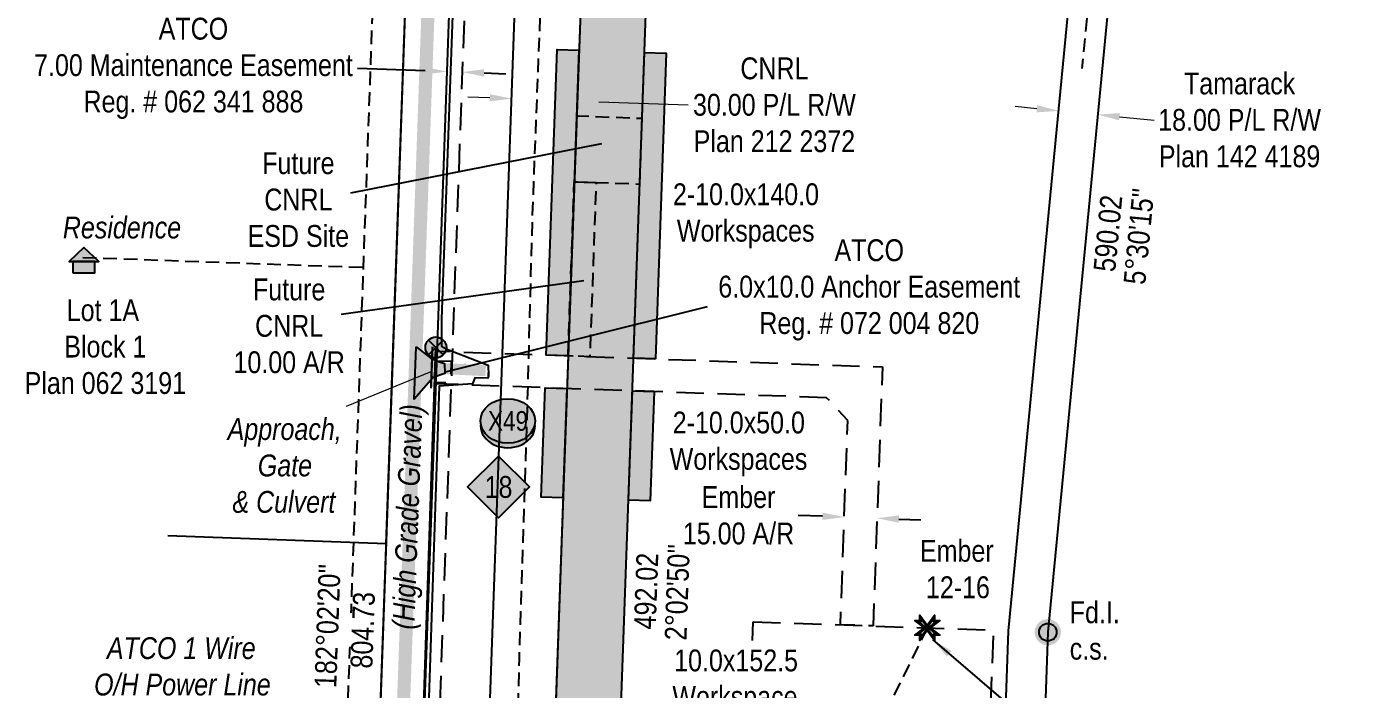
# Model space of a CAD drawing. Extents: x 338216 to 346362, y 6125251 to 6136161.
# Drawn here: x 342030 to 342641, y 6133769 to 6134073 of the extents above; entities that cross this region are included whole.
import ezdxf
from ezdxf.enums import TextEntityAlignment as Align

# ---------------------------------------------------------------- set-up
doc = ezdxf.new("R2010")
doc.units = 0
doc.header["$LTSCALE"] = 5
doc.header["$PDSIZE"] = 0.5
for name, pattern in [('foc-ACCESSROAD', [3.75, 2.5, -1.25]), ('foc-FLOWLINE', [3.75, 2.5, -1.25]), ('foc-TIELINE', [1.875, 1.25, -0.625]), ('HIDDEN2', [1.875, 1.25, -0.625]), ('POWERLINE5', [7.8, 2.4, -0.6, 0.6, -0.6, 0.6, -0.6, 2.4]), ('UG_PIPE', [1.875, 1.25, -0.625])]:
    doc.linetypes.add(name, pattern=pattern)
doc.layers.get('Defpoints').update_dxf_attribs({"color": 9})
for name, color, linetype in [('AS-FENCE', 48, 'foc-FENCE'), ('AS-PIPE-UG', 44, 'UG_PIPE'), ('AS-POWER', 104, 'foc-POWER'), ('AS-POWER-EXISTING', 72, 'POWERLINE5'), ('AS-POWER-T', 104, 'Continuous'), ('AS-RESIDENCE', 14, 'Continuous'), ('AS-ROADS', 254, 'Continuous'), ('AS-TELUS', 224, 'foc-TEL'), ('C-RW', 13, 'Continuous'), ('F-EZE', 190, 'foc-FLOWLINE'), ('F-RW', 190, 'Continuous'), ('F-WS', 190, 'foc-ACCESSROAD'), ('F-WS-S', 190, 'Continuous'), ('L-BD', 7, 'Continuous'), ('L-BD1', 253, 'Continuous'), ('L-MON', 1, 'Continuous'), ('L-SEC', 7, 'Continuous'), ('L-TIE', 7, 'foc-TIELINE'), ('L-TITLEDB', 4, 'Continuous'), ('P-BORE', 7, 'Continuous'), ('P-CROSSINGS', 250, 'Continuous'), ('P-IOP13', 10, 'Continuous'), ('P-IOP13-H', 21, 'Continuous'), ('P-LTO', 14, 'Continuous'), ('P-PROPOSED', 10, 'Continuous'), ('P-PROPOSED-H', 21, 'Continuous'), ('P-TEMP-BLUE', 146, 'Continuous'), ('P-TEMP-BLUE-T', 146, 'Continuous'), ('T-EXISTING TFA', 220, 'HIDDEN2'), ('T-EXISTING TFA-T', 220, 'Continuous')]:
    doc.layers.add(name, color=color, linetype=linetype)
for name, color, linetype, lineweight in [('AS-GENERAL', 48, 'Continuous', 18), ('C-RW-T', 13, 'Continuous', 9), ('F-RW-T', 190, 'Continuous', 9), ('T-TEXT', 48, 'Continuous', 18)]:
    doc.layers.add(name, color=color, linetype=linetype, lineweight=lineweight)
doc.layers.add('P-TEMP-BLUE-H1', color=7, linetype='Continuous', true_color=0x99e6ff)
doc.styles.add('80CG', font='ARIALN.TTF', dxfattribs={"height": 10})
doc.styles.add('80L', font='ARIALN.TTF', dxfattribs={"height": 10})
doc.styles.add('80LS', font='ARIALNI.TTF', dxfattribs={"height": 10})
doc.styles.add('Crossing', font='ARIALN.TTF', dxfattribs={"height": 10})
doc.styles.add('foc-LtypeFont', font='ARIALN.TTF', dxfattribs={"height": 7.35})
doc.linetypes.add('foc-FENCE', pattern='A,10,-1,["X",foc-LtypeFont,S=0.2,R=0,X=-0.625,Y=-0.75],-1.24', length=12.24)
doc.linetypes.add('foc-POWER', pattern='A,6,-1,["P",foc-LtypeFont,S=0.2,R=0,X=-0.625,Y=-0.75],-1.24,4', length=12.24)
doc.linetypes.add('foc-TEL', pattern='A,2,-1,["T",foc-LtypeFont,S=0.2,R=0,X=-0.425,Y=-0.75],-1.24,8', length=12.24)
doc.dimstyles.new('Compass 5 000', dxfattribs={"dimscale": 5, "dimtxt": 9, "dimasz": 2, "dimexe": 0.2, "dimexo": 0.0625, "dimgap": 0.5, "dimtad": 0, "dimtih": 1, "dimtoh": 1, "dimzin": 0, "dimdsep": 46, "dimtxsty": '80CG', "dimcen": 0.1, "dimse1": 1, "dimse2": 1, "dimclrd": 256, "dimclrt": 256, "dimaunit": 1, "dimadec": 4, "dimazin": 0, "dimtfac": 0.06, "dimtofl": 0, "dimtmove": 0, "dimatfit": 1, "dimfxl": 0.2, "dimtolj": 1, "dimtzin": 0, "dimlwd": -1, "dimarcsym": 0})

# ---------------------------------------------------------------- blocks, each defined once
blk = doc.blocks.new('*D97')
at = {"layer": 'Defpoints', "color": 0, "transparency": 16777216}
for p in [(342520.23, 6134032.38), (342492.43, 6133931.38), (342510.34, 6133929.66)]:
    blk.add_point(p, dxfattribs=at)
at = {"layer": 'F-RW-T', "transparency": 16777216}
for p, q in [((342492.36, 6134035.06), (342482.41, 6134036.02)), ((342530.18, 6134031.42), (342546.07, 6134029.89))]:
    blk.add_line(p, q, dxfattribs=at)
for points in [[(342492.52, 6134036.72), (342492.2, 6134033.4), (342502.32, 6134034.1)], [(342530.34, 6134033.08), (342530.02, 6134029.76), (342520.23, 6134032.38)]]:
    blk.add_solid(points, dxfattribs=at)
at = {"layer": 'F-RW-T', "transparency": 16777216, "insert": (342585.15, 6134029.89), "char_height": 10, "attachment_point": 5, "style": '80CG'}
blk.add_mtext('\\A1;Tamarack\\P18.00 P/L R/W\\PPlan 142 4189', dxfattribs=at)
blk = doc.blocks.new('*D98')
at = {"layer": 'C-RW-T', "transparency": 16777216}
for p, q in [((342242.04, 6134040.05), (342232.04, 6134040.41)), ((342292, 6134038.27), (342332.81, 6134036.81))]:
    blk.add_line(p, q, dxfattribs=at)
for points in [[(342242.09, 6134041.72), (342241.98, 6134038.39), (342252.03, 6134039.7)], [(342292.06, 6134039.93), (342291.94, 6134036.6), (342282, 6134038.63)]]:
    blk.add_solid(points, dxfattribs=at)
at = {"layer": 'Defpoints', "color": 0, "transparency": 16777216}
for p in [(342282, 6134038.63), (342249.23, 6133961.45), (342279.21, 6133960.38)]:
    blk.add_point(p, dxfattribs=at)
at = {"layer": 'C-RW-T', "transparency": 16777216, "insert": (342372.28, 6134036.81), "char_height": 10, "attachment_point": 5, "style": '80CG'}
blk.add_mtext('\\A1;CNRL\\P30.00 P/L R/W\\PPlan 212 2372', dxfattribs=at)
blk = doc.blocks.new('*D101')
at = {"layer": 'Defpoints', "color": 0, "transparency": 16777216}
for p in [(342222.42, 6134052.07), (342214.46, 6133828.41), (342221.46, 6133828.16)]:
    blk.add_point(p, dxfattribs=at)
at = {"layer": 'F-WS-S', "transparency": 16777216}
for p, q in [((342212.43, 6134052.43), (342181.55, 6134053.53)), ((342239.41, 6134051.47), (342249.4, 6134051.11))]:
    blk.add_line(p, q, dxfattribs=at)
for points in [[(342212.49, 6134054.09), (342212.37, 6134050.76), (342222.42, 6134052.07)], [(342239.47, 6134053.13), (342239.35, 6134049.8), (342229.42, 6134051.82)]]:
    blk.add_solid(points, dxfattribs=at)
at = {"layer": 'F-WS-S', "transparency": 16777216, "insert": (342106.42, 6134053.53), "char_height": 10, "attachment_point": 5, "style": '80CG'}
blk.add_mtext('\\A1;ATCO\\P7.00 Maintenance Easement\\PReg. # 062 341 888', dxfattribs=at)
blk = doc.blocks.new('*D103')
at = {"layer": 'Defpoints', "color": 0, "transparency": 16777216}
for p in [(342404.56, 6133856.71), (342419.54, 6133856.18), (342419.24, 6133847.63)]:
    blk.add_point(p, dxfattribs=at)
at = {"layer": 'F-WS-S', "transparency": 16777216}
for p, q in [((342394.26, 6133848.52), (342383.14, 6133848.92)), ((342429.23, 6133847.28), (342439.23, 6133846.92))]:
    blk.add_line(p, q, dxfattribs=at)
for points in [[(342394.32, 6133850.19), (342394.2, 6133846.85), (342404.25, 6133848.17)], [(342429.29, 6133848.94), (342429.17, 6133845.61), (342419.24, 6133847.63)]]:
    blk.add_solid(points, dxfattribs=at)
at = {"layer": 'F-WS-S', "transparency": 16777216, "insert": (342355.86, 6133848.92), "char_height": 10, "attachment_point": 5, "style": '80CG'}
blk.add_mtext('\\A1;Ember\\P15.00 A/R', dxfattribs=at)
blk = doc.blocks.new('res_occ')
for points in [[(0.1, 0.89), (-1.26, -0.37), (1.46, -0.37)], [(-0.9, -1.43), (1.1, -1.43), (1.1, -0.37), (-0.9, -0.37)]]:
    blk.add_hatch(color=14).paths.add_polyline_path(points)
at = {"color": 14}
for points in [[(0.1, 0.89), (-1.26, -0.37), (1.46, -0.37)], [(-0.9, -1.43), (1.1, -1.43), (1.1, -0.37), (-0.9, -0.37)]]:
    blk.add_lwpolyline(points, close=True, dxfattribs=at)
blk = doc.blocks.new('POWERPOLE')
h = blk.add_hatch(color=255)
edge = h.paths.add_edge_path()
edge.add_arc((0, 0), 0.96, 0, 360)
at = {"linetype": 'Continuous'}
for p, q in [((0.68, -0.68), (-0.68, 0.68)), ((-0.68, -0.68), (0.68, 0.68))]:
    blk.add_line(p, q, dxfattribs=at)
blk.add_circle((0, 0), 0.96, dxfattribs=at)
blk = doc.blocks.new('fdia')
at = {"color": 255, "const_width": 1}
blk.add_lwpolyline([(-0.5, 0, 1), (0.5, 0, 1)], format="xyb", close=True, dxfattribs=at)
blk = doc.blocks.new('Fdiaa')
blk.add_blockref('fdia', (0, 0))
blk = doc.blocks.new('fdib')
at = {"color": 1, "const_width": 1.6}
blk.add_lwpolyline([(-0.4, 0, 1), (0.4, 0, 1)], format="xyb", close=True, dxfattribs=at)
at = {"color": 1}
blk.add_circle((0, 0), 0.8, dxfattribs=at)
blk = doc.blocks.new('Fdibb')
blk.add_blockref('fdib', (0, 0))
blk = doc.blocks.new('fdicc')
for name in ['Fdibb', 'Fdiaa']:
    blk.add_blockref(name, (0, 0))
blk = doc.blocks.new('FDI')
blk.add_blockref('fdicc', (0, 0))
blk = doc.blocks.new('TEMP')
h = blk.add_hatch(color=255)
h.dxf.hatch_style = 1
h.paths.add_polyline_path([(0, 0.25), (-0.67, 1.15), (-0.67, 0.67), (-1.15, 0.67), (-0.25, 0), (-1.15, -0.67), (-0.67, -0.67), (-0.67, -1.15), (0, -0.25), (0.67, -1.15), (0.67, -0.67), (1.15, -0.67), (0.25, 0), (1.15, 0.67), (0.67, 0.67), (0.67, 1.15)])
h.paths.add_polyline_path([(0.57, 0.85), (0.57, 0.57), (0.85, 0.57), (0.08, 0), (0.85, -0.57), (0.57, -0.57), (0.57, -0.85), (0, -0.08), (-0.57, -0.85), (-0.57, -0.57), (-0.85, -0.57), (-0.08, 0), (-0.85, 0.57), (-0.57, 0.57), (-0.57, 0.85), (0, 0.08)], flags=16)
h = blk.add_hatch(color=1)
h.dxf.hatch_style = 1
h.paths.add_polyline_path([(0, 0.08), (-0.57, 0.85), (-0.57, 0.57), (-0.85, 0.57), (-0.08, 0), (-0.85, -0.57), (-0.57, -0.57), (-0.57, -0.85), (0, -0.08), (0.57, -0.85), (0.57, -0.57), (0.85, -0.57), (0.08, 0), (0.85, 0.57), (0.57, 0.57), (0.57, 0.85)])
at = {"color": 1}
for p, q in [((-0.08, 0), (0.08, 0)), ((0, 0.08), (0, -0.08))]:
    blk.add_line(p, q, dxfattribs=at)
at = {"color": 255, "flags": 128}
blk.add_lwpolyline([(-0.25, 0), (-1.15, 0.67), (-0.67, 0.67), (-0.67, 1.15), (0, 0.25), (0.67, 1.15), (0.67, 0.67), (1.15, 0.67), (0.25, 0), (1.15, -0.67), (0.67, -0.67), (0.67, -1.15), (0, -0.25), (-0.67, -1.15), (-0.67, -0.67), (-1.15, -0.67)], close=True, dxfattribs=at)
at = {"color": 1, "flags": 128}
blk.add_lwpolyline([(-0.08, 0), (-0.85, 0.57), (-0.57, 0.57), (-0.57, 0.85), (0, 0.08), (0.57, 0.85), (0.57, 0.57), (0.85, 0.57), (0.08, 0), (0.85, -0.57), (0.57, -0.57), (0.57, -0.85), (0, -0.08), (-0.57, -0.85), (-0.57, -0.57), (-0.85, -0.57)], close=True, dxfattribs=at)
blk = doc.blocks.new('xing2')
h = blk.add_hatch(color=50)
h.dxf.hatch_style = 1
edge = h.paths.add_edge_path()
edge.add_ellipse((0, 0), major_axis=(-12.5, 0), ratio=0.816297, start_angle=0, end_angle=360)
h = blk.add_hatch(color=250)
h.dxf.hatch_style = 1
edge = h.paths.add_edge_path()
edge.add_ellipse((0, -2.05), major_axis=(-12.5, 0), ratio=0.816297, start_angle=0, end_angle=180)
edge.add_line((12.5, -2.05), (12.5, 0))
edge.add_ellipse((0, 0), major_axis=(-12.5, 0), ratio=0.816297, start_angle=0, end_angle=180, ccw=False)
edge.add_line((-12.5, 0), (-12.5, -2.05))
at = {"color": 250}
blk.add_ellipse((0, 0), major_axis=(-12.5, 0), ratio=0.816297, dxfattribs=at)
blk.add_ellipse((0, -2.05), major_axis=(-12.5, 0), ratio=0.816297, start_param=0, end_param=3.141593, dxfattribs=at)
at = {"color": 250, "style": 'Crossing'}
blk.add_attdef('CROSSING', text='', height=9, dxfattribs=at).set_placement((0.09, 0.02), align=Align.MIDDLE_CENTER)
at = {"color": 250, "style": 'Crossing', "flags": 1}
for tag, p in [('OWNER', (0.09, -12.49)), ('DESCRIPTION', (0.09, -25.77)), ('LOCATION', (0.09, -39.3)), ('DWG_REF', (0.09, -52.84))]:
    blk.add_attdef(tag, text='', height=9, dxfattribs=at).set_placement(p, align=Align.MIDDLE_CENTER)
blk = doc.blocks.new('30M BUFFER DISP')
h = blk.add_hatch(color=70)
h.dxf.hatch_style = 1
h.paths.add_polyline_path([(0, 14.14), (14.14, 0), (0, -14.14), (-14.14, 0)])
blk.add_lwpolyline([(0, 14.14), (14.14, 0), (0, -14.14), (-14.14, 0)], close=True)
at = {"color": 235, "style": '80L'}
blk.add_attdef('DISURBANCE', text='', height=10, dxfattribs=at).set_placement((0, 0), align=Align.MIDDLE_CENTER)

msp = doc.modelspace()

# ---------------------------------------------------------------- hatches: boundary and pattern name
at = {"layer": 'AS-ROADS'}
h = msp.add_hatch(color=256, dxfattribs=at)
h.dxf.hatch_style = 1
h.paths.add_polyline_path([(342208.334, 6133926.037), (342215.089, 6133920.931), (342218.045, 6133919.557), (342221.271, 6133918.498), (342221.441, 6133913.884), (342216.2, 6133912.117), (342207.489, 6133902.108)])
at = {"layer": 'P-IOP13-H'}
h = msp.add_hatch(color=256, dxfattribs=at)
h.dxf.hatch_style = 1
h.paths.add_polyline_path([(342370.11, 6133584.1), (342377.415, 6133598.863), (342297.733, 6133638.294), (342315.276, 6134129.893), (342480.834, 6134124.003), (342505.904, 6134384.335), (342500.49, 6134384.548), (342477.57, 6134385.367), (342475.877, 6134385.428), (342453.685, 6134154.981), (342286.371, 6134160.934), (342267.068, 6133620.004), (342337.23, 6133585.283)])
at = {"layer": 'P-PROPOSED-H'}
h = msp.add_hatch(color=256, dxfattribs=at)
h.dxf.hatch_style = 1
h.paths.add_polyline_path([(343056.316, 6135199.525), (343692.162, 6135176.592), (343699.41, 6135661.968), (343768.844, 6135760.524), (343757.412, 6135760.932), (343733.055, 6135761.802), (343669.559, 6135671.673), (343662.628, 6135207.621), (343027.426, 6135230.583), (343019.197, 6135002.943), (342537.03, 6135019.891), (342476.049, 6134387.21), (342453.685, 6134154.981), (342286.371, 6134160.934), (342267.068, 6133620.004), (342337.23, 6133585.283), (342260.28, 6133429.784), (342239.553, 6132848.957), (342367.393, 6132844.449), (342365.279, 6132784.499), (342395.254, 6132783.442), (342398.424, 6132873.367), (342270.597, 6132877.874), (342290.024, 6133422.265), (342377.415, 6133598.863), (342297.733, 6133638.294), (342315.276, 6134129.893), (342480.834, 6134124.003), (342505.904, 6134384.335), (342564.178, 6134988.925), (343048.088, 6134971.916)])
at = {"layer": 'P-TEMP-BLUE-H1'}
h = msp.add_hatch(color=256, dxfattribs=at)
h.dxf.hatch_style = 1
h.paths.add_polyline_path([(342267.85, 6133922.28), (342272.844, 6134062.231), (342282.834, 6134061.874), (342277.842, 6133921.924)])
h = msp.add_hatch(color=256, dxfattribs=at)
h.dxf.hatch_style = 1
h.paths.add_polyline_path([(342307.818, 6133920.923), (342312.81, 6134060.803), (342322.798, 6134060.447), (342317.81, 6133920.567)])
h = msp.add_hatch(color=256, dxfattribs=at)
h.dxf.hatch_style = 1
h.paths.add_polyline_path([(342277.307, 6133906.937), (342275.524, 6133856.979), (342265.533, 6133857.336), (342267.315, 6133907.292)])
h = msp.add_hatch(color=256, dxfattribs=at)
h.dxf.hatch_style = 1
h.paths.add_polyline_path([(342317.275, 6133905.58), (342315.493, 6133855.62), (342305.502, 6133855.977), (342307.284, 6133905.936)])

# ---------------------------------------------------------------- linework, layer by layer
at = {"layer": 'AS-FENCE', "flags": 128}
msp.add_lwpolyline([(342664.743, 6134379.261), (342610.52, 6134381.217), (342547.091, 6134383.238), (342520.828, 6134384.386), (342323.097, 6134392.115), (342322.031, 6134390.543), (342314.003, 6134372.45), (342261.014, 6134375.75), (342260.769, 6134377.207), (342235.894, 6134373.961), (342227.544, 6134151.653), (342227.387, 6134145.206), (342219.934, 6133938.972), (342219.999, 6133926.392), (342222.13, 6133925.207), (342241.362, 6133917.705), (342241.521, 6133912.746), (342241.147, 6133911.776), (342235.252, 6133911.88), (342234.145, 6133909.134), (342218.896, 6133908.049), (342208.411, 6133590.539)], dxfattribs=at)
at = {"layer": 'AS-FENCE', "const_width": 0.5, "flags": 128}
msp.add_lwpolyline([(342241.362, 6133917.705), (342241.147, 6133911.776)], dxfattribs=at)
at = {"layer": 'AS-GENERAL', "const_width": 1, "flags": 128}
msp.add_lwpolyline([(342215.146, 6133907.079), (342215.798, 6133926.214)], dxfattribs=at)
at = {"layer": 'AS-PIPE-UG', "flags": 128}
for points in [[(343053.992, 6134962.354), (342995.051, 6134964.923), (342939.538, 6134967.347), (342896.735, 6134969.009), (342854.743, 6134969.601), (342828.56, 6134970.743), (342707.965, 6134975.265), (342669.773, 6134977.078), (342648.412, 6134977.983), (342620.164, 6134979.288), (342608.035, 6134980.532), (342604.221, 6134980.407), (342601.599, 6134978.223), (342597.906, 6134937.657), (342593.167, 6134886.819), (342589.042, 6134843.159), (342584.691, 6134796.02), (342580.735, 6134754.048), (342577.198, 6134719.597), (342572.825, 6134674.778), (342568.831, 6134633.991), (342564.19, 6134587.455), (342559.841, 6134539.216), (342556.182, 6134499.456), (342552.015, 6134459.37), (342548.912, 6134422.946), (342544.912, 6134383.152), (342541.658, 6134351.474), (342536.235, 6134296.807), (342531.629, 6134245.678), (342522.535, 6134152.242), (342512.945, 6134053.485)], [(342229.315, 6133058.982), (342231.077, 6133098.341), (342237.894, 6133181.386), (342242.266, 6133275.005), (342247.427, 6133373.45), (342250.182, 6133469.51), (342253.044, 6133589.765), (342250.865, 6133633.352), (342254.201, 6133717.142), (342255.566, 6133783.293), (342259.321, 6133900.455), (342261.617, 6133986.696), (342267.096, 6134128.047), (342267.174, 6134129.108)], [(342188.292, 6134080.189), (342149.126, 6132979.526), (342134.082, 6132979.796), (342132.231, 6132915.285), (342114.864, 6132915.488), (342111.015, 6132808.157)], [(342055.806, 6133967.033), (342184.103, 6133962.464)]]:
    msp.add_lwpolyline(points, dxfattribs=at)
at = {"layer": 'AS-POWER', "flags": 128}
msp.add_lwpolyline([(342177.927, 6132790.747), (342205.981, 6133590.014), (342217.366, 6133925.805)], dxfattribs=at)
at = {"layer": 'AS-ROADS', "flags": 128}
msp.add_lwpolyline([(342224.405, 6134381.103, 5.999, 5.999, 0), (342202.008, 6133746.903, 5.999, 5.999, 0), (342193.317, 6133491.502, 5.999, 5.999, 0), (342179.378, 6133067.987, 5.999, 5.999, 0), (342168.021, 6132791.633, 0, 0, 0)], format="xyseb", dxfattribs=at)
msp.add_lwpolyline([(342208.334, 6133926.037), (342215.089, 6133920.931), (342218.045, 6133919.557), (342221.271, 6133918.498), (342221.441, 6133913.884), (342216.2, 6133912.117), (342207.489, 6133902.108)], close=True, dxfattribs=at)
at = {"layer": 'AS-ROADS', "const_width": 4.999, "flags": 128}
msp.add_lwpolyline([(342240.169, 6133915.148), (342220.435, 6133916.157)], dxfattribs=at)
at = {"layer": 'AS-TELUS', "flags": 128}
msp.add_lwpolyline([(342157.234, 6132786.65), (342198.97, 6133958.427)], dxfattribs=at)
at = {"layer": 'C-RW', "flags": 128}
msp.add_lwpolyline([(342613.261, 6135185.528), (342535.948, 6134383.28), (342513.711, 6134152.846), (342286.372, 6134160.934), (342262.282, 6133486.53), (342239.553, 6132848.957), (342445.777, 6132841.686), (342443.664, 6132781.735), (342413.689, 6132782.792), (342414.746, 6132812.768), (342208.509, 6132820.04), (342232.307, 6133487.599), (342257.507, 6134192.002), (342486.595, 6134183.83), (342505.904, 6134384.335), (342583.233, 6135186.623)], dxfattribs=at)
at = {"layer": 'F-EZE'}
msp.add_line((342241.586, 6134393.807), (342212.975, 6133589.766), dxfattribs=at)
at = {"layer": 'F-EZE', "flags": 128}
msp.add_lwpolyline([(342217.713, 6133919.725), (342224.364, 6133919.486), (342224.007, 6133909.495), (342217.358, 6133909.734)], close=True, dxfattribs=at)
at = {"layer": 'F-RW', "flags": 128}
msp.add_lwpolyline([(342553.966, 6134382.636), (342497.422, 6133795.422), (342461.649, 6132781.101), (342443.664, 6132781.735), (342479.407, 6133796.094), (342535.948, 6134383.28), (342594.194, 6134987.87)], dxfattribs=at)
at = {"layer": 'F-WS', "flags": 128}
for points in [[(342396.188, 6133902.77), (342217.339, 6133909.139), (342217.873, 6133924.126), (342421.699, 6133916.868), (342417.486, 6133798.319), (342402.499, 6133798.852), (342405.824, 6133892.423)], [(342362.533, 6133800.276), (342417.486, 6133798.319), (342472.439, 6133796.362), (342468.526, 6133686.456), (342358.62, 6133690.37)]]:
    msp.add_lwpolyline(points, close=True, dxfattribs=at)
at = {"layer": 'L-SEC'}
for p, q in [((342214.492, 6134394.771), (342185.881, 6133590.73)), ((342234.607, 6134394.074), (342205.981, 6133590.007))]:
    msp.add_line(p, q, dxfattribs=at)
at = {"layer": 'L-TIE', "flags": 128}
msp.add_lwpolyline([(342442.239, 6133797.483), (342422.285, 6133757.16)], dxfattribs=at)
at = {"layer": 'L-TITLEDB', "flags": 128}
msp.add_lwpolyline([(342094.635, 6133839.704), (342194.611, 6133836.074), (342203.287, 6134079.64), (342103.337, 6134083.3)], dxfattribs=at)
at = {"layer": 'P-LTO', "flags": 128}
for points in [[(342537.03, 6135019.891), (342475.877, 6134385.428), (342453.685, 6134154.981), (342286.371, 6134160.934), (342267.068, 6133620.004), (342337.23, 6133585.283), (342260.28, 6133429.784), (342239.553, 6132848.957)], [(342270.597, 6132877.874), (342290.024, 6133422.265), (342377.415, 6133598.863), (342297.733, 6133638.294), (342315.276, 6134129.893), (342480.834, 6134124.003), (342505.904, 6134384.335), (342564.178, 6134988.925)]]:
    msp.add_lwpolyline(points, dxfattribs=at)
at = {"layer": 'P-PROPOSED', "flags": 128}
for points in [[(342537.03, 6135019.891), (342475.877, 6134385.428), (342453.685, 6134154.981), (342286.371, 6134160.934), (342267.068, 6133620.004), (342337.23, 6133585.283), (342260.28, 6133429.784), (342239.553, 6132848.957)], [(342270.597, 6132877.874), (342290.024, 6133422.265), (342377.415, 6133598.863), (342297.733, 6133638.294), (342315.276, 6134129.893), (342480.834, 6134124.003), (342505.904, 6134384.335), (342564.178, 6134988.925)]]:
    msp.add_lwpolyline(points, dxfattribs=at)
at = {"layer": 'P-TEMP-BLUE', "flags": 128}
for points in [[(342267.85, 6133922.28), (342272.844, 6134062.231), (342282.834, 6134061.874), (342277.842, 6133921.924)], [(342307.818, 6133920.923), (342312.81, 6134060.803), (342322.798, 6134060.447), (342317.81, 6133920.567)], [(342277.307, 6133906.937), (342275.524, 6133856.979), (342265.533, 6133857.336), (342267.315, 6133907.292)], [(342317.275, 6133905.58), (342315.493, 6133855.62), (342305.502, 6133855.977), (342307.284, 6133905.936)]]:
    msp.add_lwpolyline(points, close=True, dxfattribs=at)
at = {"layer": 'T-EXISTING TFA', "flags": 128}
for points in [[(342280.688, 6134001.673), (342310.662, 6134000.607), (342311.732, 6134030.581), (342281.757, 6134031.647)], [(342277.834, 6133921.924), (342280.688, 6134001.673), (342290.686, 6134001.317), (342287.826, 6133921.566)]]:
    msp.add_lwpolyline(points, close=True, dxfattribs=at)

# ---------------------------------------------------------------- block references
at = {"layer": 'AS-POWER-EXISTING'}
for xscale, yscale, zscale in [(4.999999999999906, 4.999999999999906, 4.999999999999906), (4.999999999999908, 4.999999999999908, 4.999999999999908)]:
    msp.add_blockref('POWERPOLE', (342217.366, 6133925.805), dxfattribs=dict(at, xscale=xscale, yscale=yscale, zscale=zscale))
at = {"layer": 'AS-RESIDENCE', "xscale": 4.998900549999906, "yscale": 4.998900549999906, "zscale": 4.998900549999906}
msp.add_blockref('res_occ', (342055.806, 6133967.033), dxfattribs=at)
at = {"layer": 'L-MON'}
for name, p, xscale, yscale, zscale in [('TEMP', (342442.239, 6133797.483), 4.99890054999997, 4.99890054999997, 4.99890054999997), ('FDI', (342497.402, 6133795.46), 4.999999999999964, 4.999999999999964, 4.999999999999964)]:
    msp.add_blockref(name, p, dxfattribs=dict(at, xscale=xscale, yscale=yscale, zscale=zscale))
at = {"layer": 'P-BORE', "xscale": 0.99978011, "yscale": 0.99978011, "zscale": 0.99978011}
msp.add_blockref('30M BUFFER DISP', (342246.048, 6133861.948), dxfattribs=at).add_auto_attribs({'DISURBANCE': '18'})
at = {"layer": 'P-CROSSINGS', "xscale": 0.99978011, "yscale": 0.99978011, "zscale": 0.99978011}
msp.add_blockref('xing2', (342250.288, 6133892.152), dxfattribs=at).add_auto_attribs({'CROSSING': 'X49'})

# ---------------------------------------------------------------- texts
at = {"layer": 'AS-POWER-T', "insert": (342060.382, 6133793.191), "char_height": 9.9978, "attachment_point": 1, "style": '80L'}
msp.add_mtext_dynamic_manual_height_columns('\\pi6.4265;{\\fArial Narrow|b0|i1|c0|p34;ATCO 1 Wire \\P\\pi0.57511;O/H Power Line}', width=80.65525, gutter_width=49.989, heights=[0], dxfattribs=at)
at = {"layer": 'AS-RESIDENCE', "insert": (342046.67, 6133985.699), "char_height": 9.9978, "attachment_point": 1, "style": '80L'}
msp.add_mtext_dynamic_manual_height_columns('{\\fArial Narrow|b0|i1|c0|p34;Residence}', width=34.11404, gutter_width=49.989, heights=[0], dxfattribs=at)
at = {"layer": 'F-WS-S', "insert": (342445.762, 6133837.698), "char_height": 9.9978, "attachment_point": 1, "style": '80L'}
msp.add_mtext_dynamic_manual_height_columns('\\pi-6.8776;Ember\\P\\pi-4.1463;12-16', width=19.22523, gutter_width=49.989, heights=[0], dxfattribs=at)
at = {"layer": 'L-BD', "style": '80L'}
for s, rotation, p in [("5°30'15''", 84.4999, (342539.073, 6133976.636)), ('590.02', 84.4999, (342524.892, 6133978.001)), ("182°02'20''", 87.962, (342167.78, 6133798.291))]:
    msp.add_text(s, height=9.9978, rotation=rotation, dxfattribs=at).set_placement(p, align=Align.MIDDLE)
at = {"layer": 'L-BD1', "style": '80L'}
msp.add_text('492.02', height=9.9978, rotation=87.9563, dxfattribs=at).set_placement((342313.571, 6133814.249), align=Align.MIDDLE)
at = {"layer": 'L-MON', "insert": (342507.415, 6133809.584), "char_height": 9.9978, "attachment_point": 1, "style": '80L'}
msp.add_mtext_dynamic_manual_height_columns('Fd.I.\\Pc.s.', width=22.04407, gutter_width=50, heights=[0], dxfattribs=at)
at = {"layer": 'L-TITLEDB', "insert": (342027.908, 6133947.861), "char_height": 9.9978, "attachment_point": 1, "style": '80L'}
msp.add_mtext_dynamic_manual_height_columns('\\pi20.543;Lot 1A\\P\\pi19.408;Block 1\\P\\pi1.2673;Plan 062 3191', width=73.41264, gutter_width=49.989, heights=[0], dxfattribs=at)
at = {"layer": 'T-EXISTING TFA-T', "char_height": 9.9978, "width": 50.88008, "attachment_point": 5, "style": '80CG'}
for s, insert in [('\\A1;Future\\PCNRL\\PESD Site', (342154.435, 6133993.429)), ('\\A1;Future\\PCNRL\\P10.00 A/R', (342150.221, 6133935.634))]:
    msp.add_mtext(s, dxfattribs=dict(at, insert=insert))
at = {"layer": 'T-TEXT', "style": '80LS'}
msp.add_text('(High Grade Gravel)', height=9.9978, rotation=87.891676, dxfattribs=at).set_placement((342204.369, 6133848.273), align=Align.MIDDLE_CENTER)
at = {"layer": 'T-TEXT', "insert": (342107.576, 6133893.458), "char_height": 9.9978, "attachment_point": 1, "style": '80L'}
msp.add_mtext_dynamic_manual_height_columns('\\pi14.498;{\\fArial Narrow|b0|i1|c0|p34;Approach, \\P\\pi28.304;Gate\\P\\pi16.704;& Culvert}', width=80.04829, gutter_width=49.989, heights=[0], dxfattribs=at)

# ---------------------------------------------------------------- dimensions: what is measured, and where the dimension line sits
at = {"layer": 'F-RW-T'}
dim = msp.add_linear_dim(base=(342520.23, 6134032.376), p1=(342492.429, 6133931.38), p2=(342510.343, 6133929.656), angle=354.501804, text='Tamarack\\P18.00 P/L R/W\\PPlan 142 4189', dimstyle='Compass 5 000', dxfattribs=at)
dim.commit()
dim.dimension.update_dxf_attribs({"geometry": '*D97', "text_midpoint": (342585.154, 6134029.889), "dimtype": 161})
at = {"layer": 'F-WS-S'}
dim = msp.add_linear_dim(base=(342222.423, 6134052.071), p1=(342221.458, 6133828.157), p2=(342214.464, 6133828.406), angle=177.962046, text='ATCO\\P7.00 Maintenance Easement\\PReg. # 062 341 888', dimstyle='Compass 5 000', dxfattribs=at)
dim.commit()
dim.dimension.update_dxf_attribs({"geometry": '*D101', "text_midpoint": (342106.417, 6134053.525), "dimtype": 161})

# ---------------------------------------------------------------- leaders
msp.add_leader([(342221.712, 6133914.715), (342341.712, 6133944.581)], dimstyle='Compass 5 000', dxfattribs=at)
at = {"layer": 'L-MON'}
msp.add_leader([(342444.693, 6133792.108), (342499.854, 6133744.768)], dimstyle='Compass 5 000', dxfattribs=at)
at = {"layer": 'T-EXISTING TFA-T'}
for points in [[(342293.21, 6134019.016), (342178.361, 6133996.393)], [(342285.082, 6133956.35), (342174.041, 6133940.913)]]:
    msp.add_leader(points, dimstyle='Compass 5 000', dxfattribs=at)
at = {"layer": 'T-TEXT'}
msp.add_leader([(342215.052, 6133914.658), (342176.358, 6133898.788)], dimstyle='Compass 5 000', dxfattribs=at)

# ---------------------------------------------------------------- next in the draw order: texts
at = {"layer": 'L-BD', "insert": (342178.885, 6133796.565), "char_height": 9.9978, "width": 11.44862, "attachment_point": 2, "rotation": 87.962, "style": '80L', "bg_fill": 3, "box_fill_scale": 1.2, "bg_fill_color": 256, "bg_fill_transparency": 0}
msp.add_mtext('804.73', dxfattribs=at)
at = {"layer": 'P-TEMP-BLUE-T', "char_height": 9.9978, "attachment_point": 1, "style": '80L', "bg_fill": 3, "box_fill_scale": 1.2, "bg_fill_color": 256, "bg_fill_transparency": 0}
for s, width, heights, insert in [('\\pi-4.5465;2-10.0x140.0\\P\\pi-2.7632;Workspaces', 56.88831, [32.657], (342330.394, 6134000.924)), ('\\pi-1.1604;2-10.0x50.0\\P\\pi-2.5618;Workspaces', 57.29098, [34.032], (342326.914, 6133896.449)), ('\\pi5.0754;10.0x152.5\\P\\pi4.2502;Workspace\\P\\pi7.152;(0.146 ha)', 65.13191, [0], (342321.338, 6133787.544))]:
    msp.add_mtext_dynamic_manual_height_columns(s, width=width, gutter_width=49.989, heights=heights, dxfattribs=dict(at, insert=insert))

# ---------------------------------------------------------------- next in the draw order: linework, layer by layer
at = {"layer": 'P-IOP13', "flags": 128}
msp.add_lwpolyline([(342370.11, 6133584.1), (342377.415, 6133598.863), (342297.733, 6133638.294), (342315.276, 6134129.893), (342480.834, 6134124.003), (342505.904, 6134384.335), (342500.49, 6134384.548), (342477.57, 6134385.367), (342475.877, 6134385.428), (342453.685, 6134154.981), (342286.371, 6134160.934), (342267.068, 6133620.004), (342337.23, 6133585.283)], close=True, dxfattribs=at)

# ---------------------------------------------------------------- next in the draw order: texts
at = {"layer": 'F-WS-S', "insert": (342415.692, 6133952.131), "char_height": 9.9978, "attachment_point": 5, "style": '80CG'}
msp.add_mtext('\\A1;ATCO\\P6.0x10.0 Anchor Easement\\PReg. # 072 004 820', dxfattribs=at)
at = {"layer": 'L-BD1', "style": '80L'}
msp.add_text("2°02'50''", height=9.9978, rotation=87.9563, dxfattribs=at).set_placement((342327.809, 6133813.741), align=Align.MIDDLE)

# ---------------------------------------------------------------- next in the draw order: dimensions: what is measured, and where the dimension line sits
at = {"layer": 'C-RW-T'}
dim = msp.add_linear_dim(base=(342282.003, 6134038.625), p1=(342249.234, 6133961.447), p2=(342279.208, 6133960.376), angle=357.9542, text='CNRL\\P30.00 P/L R/W\\PPlan 212 2372', dimstyle='Compass 5 000', dxfattribs=at)
dim.commit()
dim.dimension.update_dxf_attribs({"geometry": '*D98', "text_midpoint": (342372.282, 6134036.81), "dimtype": 161})
at = {"layer": 'F-WS-S'}
dim = msp.add_linear_dim(base=(342419.239, 6133847.633), p1=(342404.555, 6133856.712), p2=(342419.542, 6133856.18), angle=357.964846, text='Ember\\P15.00 A/R', dimstyle='Compass 5 000', dxfattribs=at)
dim.commit()
dim.dimension.update_dxf_attribs({"geometry": '*D103', "text_midpoint": (342355.859, 6133848.916), "dimtype": 161})

doc.saveas('drawing.dxf')
